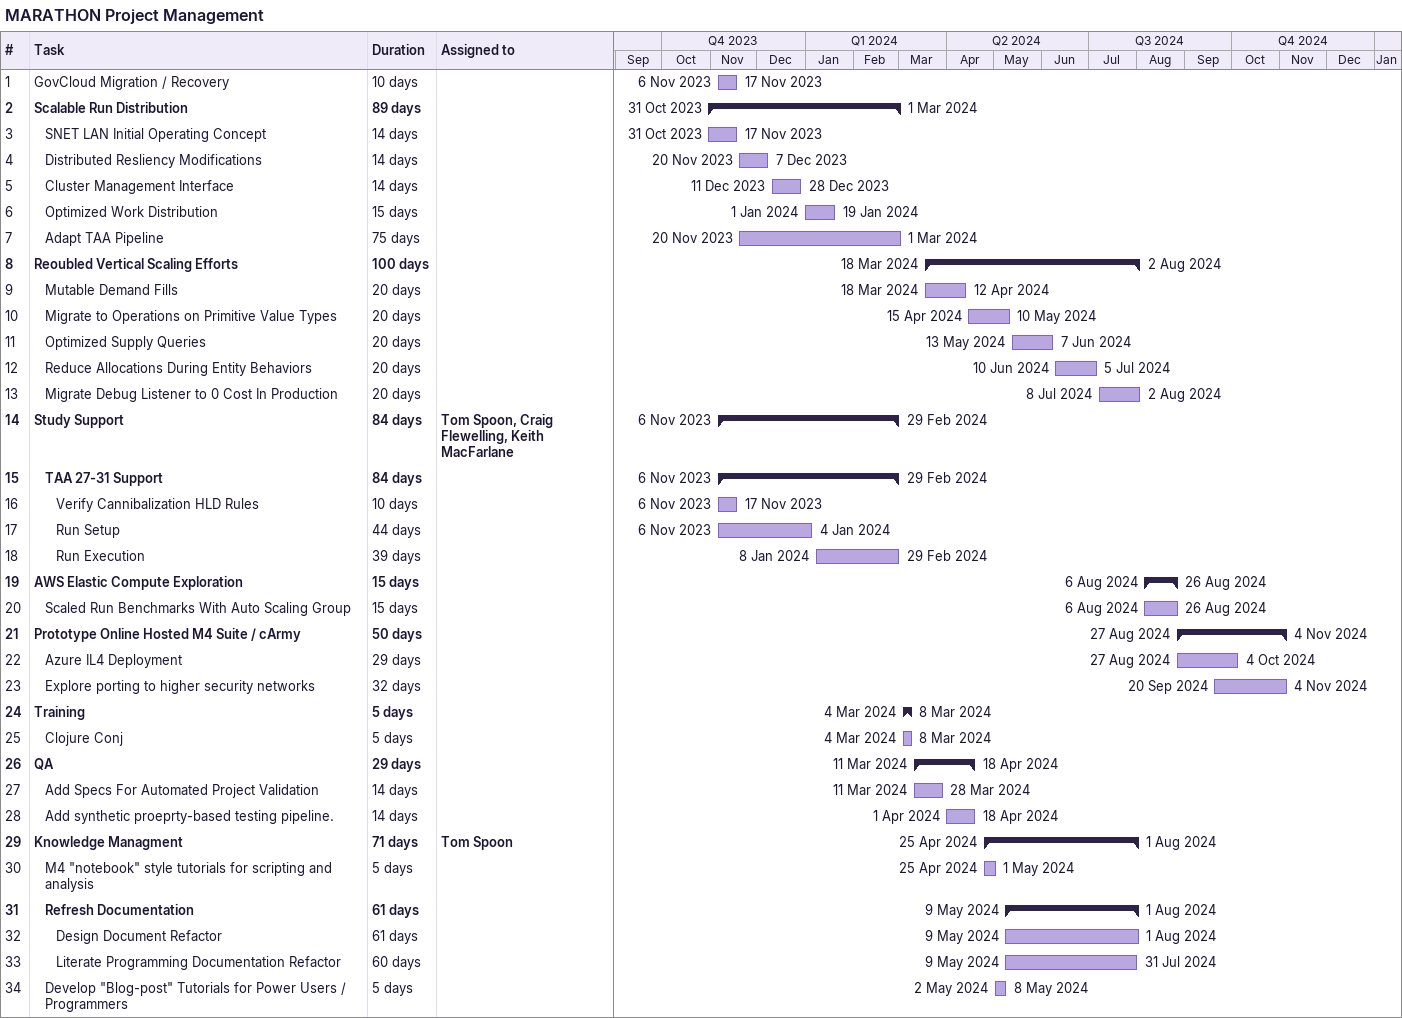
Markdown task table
MARATHON Project Management

| ID | Level | Task | Duration | Start | Finish | Resources |
|---|---|---|---|---|---|---|
| 1 | 1 | GovCloud Migration / Recovery | 10d | 2023-11-06 | 2023-11-17 |  |
| 2 | 1 | **Scalable Run Distribution** | 89d | 2023-10-31 | 2024-03-01 |  |
| 3 | 2 | SNET LAN Initial Operating Concept | 14d | 2023-10-31 | 2023-11-17 |  |
| 4 | 2 | Distributed Resliency Modifications | 14d | 2023-11-20 | 2023-12-07 |  |
| 5 | 2 | Cluster Management Interface | 14d | 2023-12-11 | 2023-12-28 |  |
| 6 | 2 | Optimized Work Distribution | 15d | 2024-01-01 | 2024-01-19 |  |
| 7 | 2 | Adapt TAA Pipeline | 75d | 2023-11-20 | 2024-03-01 |  |
| 8 | 1 | **Reoubled Vertical Scaling Efforts** | 100d | 2024-03-18 | 2024-08-02 |  |
| 9 | 2 | Mutable Demand Fills | 20d | 2024-03-18 | 2024-04-12 |  |
| 10 | 2 | Migrate to Operations on Primitive Value Types | 20d | 2024-04-15 | 2024-05-10 |  |
| 11 | 2 | Optimized Supply Queries | 20d | 2024-05-13 | 2024-06-07 |  |
| 12 | 2 | Reduce Allocations During Entity Behaviors | 20d | 2024-06-10 | 2024-07-05 |  |
| 13 | 2 | Migrate Debug Listener to 0 Cost In Production | 20d | 2024-07-08 | 2024-08-02 |  |
| 14 | 1 | **Study Support** | 84d | 2023-11-06 | 2024-02-29 | Tom Spoon, Craig Flewelling, Keith MacFarlane |
| 15 | 2 | **TAA 27-31 Support** | 84d | 2023-11-06 | 2024-02-29 |  |
| 16 | 3 | Verify Cannibalization HLD Rules | 10d | 2023-11-06 | 2023-11-17 |  |
| 17 | 3 | Run Setup | 44d | 2023-11-06 | 2024-01-04 |  |
| 18 | 3 | Run Execution | 39d | 2024-01-08 | 2024-02-29 |  |
| 19 | 1 | **AWS Elastic Compute Exploration** | 15d | 2024-08-06 | 2024-08-26 |  |
| 20 | 2 | Scaled Run Benchmarks With Auto Scaling Group | 15d | 2024-08-06 | 2024-08-26 |  |
| 21 | 1 | **Prototype Online Hosted M4 Suite / cArmy** | 50d | 2024-08-27 | 2024-11-04 |  |
| 22 | 2 | Azure IL4 Deployment | 29d | 2024-08-27 | 2024-10-04 |  |
| 23 | 2 | Explore porting to higher security networks | 32d | 2024-09-20 | 2024-11-04 |  |
| 24 | 1 | **Training** | 5d | 2024-03-04 | 2024-03-08 |  |
| 25 | 2 | Clojure Conj | 5d | 2024-03-04 | 2024-03-08 |  |
| 26 | 1 | **QA** | 29d | 2024-03-11 | 2024-04-18 |  |
| 27 | 2 | Add Specs For Automated Project Validation | 14d | 2024-03-11 | 2024-03-28 |  |
| 28 | 2 | Add synthetic proeprty-based testing pipeline. | 14d | 2024-04-01 | 2024-04-18 |  |
| 29 | 1 | **Knowledge Managment** | 71d | 2024-04-25 | 2024-08-01 | Tom Spoon |
| 30 | 2 | M4 "notebook" style tutorials for scripting and analysis | 5d | 2024-04-25 | 2024-05-01 |  |
| 31 | 2 | **Refresh Documentation** | 61d | 2024-05-09 | 2024-08-01 |  |
| 32 | 3 | Design Document Refactor | 61d | 2024-05-09 | 2024-08-01 |  |
| 33 | 3 | Literate Programming Documentation Refactor | 60d | 2024-05-09 | 2024-07-31 |  |
| 34 | 2 | Develop "Blog-post" Tutorials for Power Users / Programmers | 5d | 2024-05-02 | 2024-05-08 |  |
